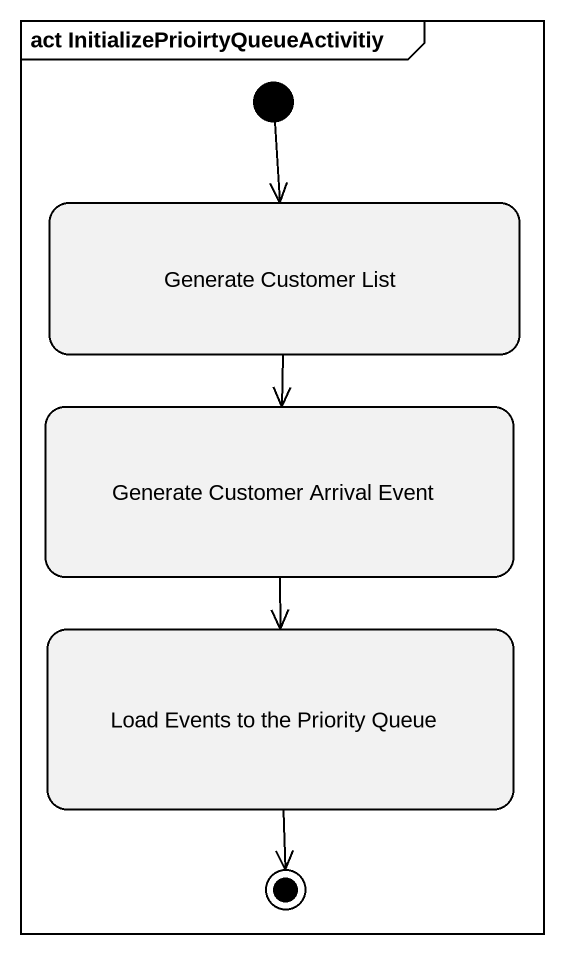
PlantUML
@startuml
mainframe act InitializePrioirtyQueueActivitiy
hide empty description
state "Generate Customer List" as Generate_Customer_List
state "Generate Customer Arrival Event" as Generate_Customer_Arrival
state "Load Events to the Priority Queue" as Load_Events_to_the_Priority
[*] --> Generate_Customer_List
Generate_Customer_List --> Generate_Customer_Arrival
Generate_Customer_Arrival --> Load_Events_to_the_Priority
Load_Events_to_the_Priority --> [*]
@enduml
